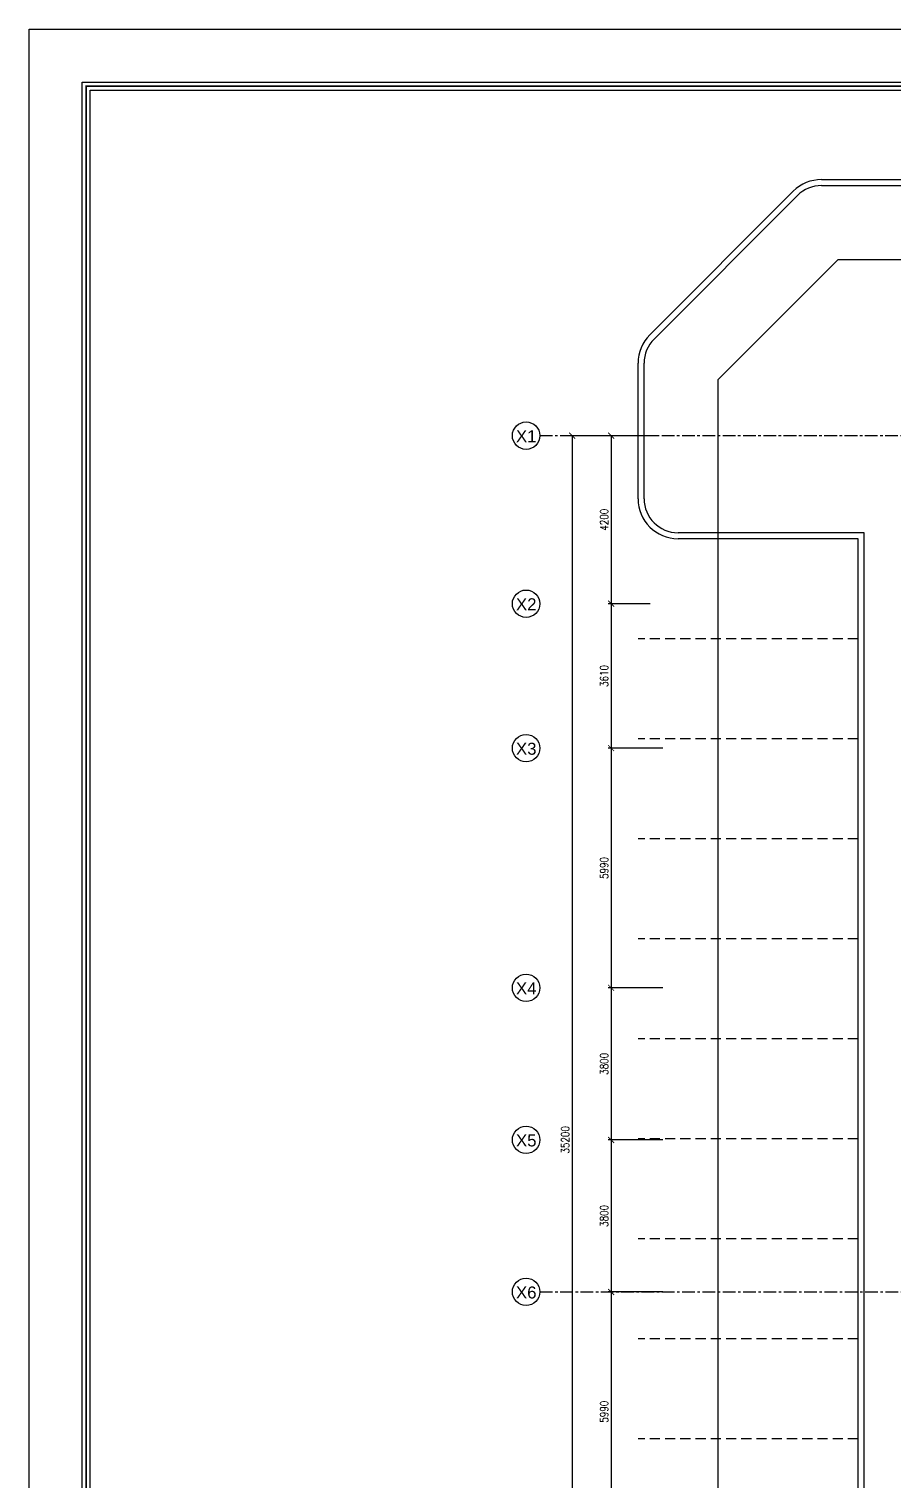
# Model space of a CAD drawing. Header units: millimetres. Extents: x -1288794 to 2153086, y -2701644 to -1335282.
# Drawn here: x 826345 to 847987, y -1500119 to -1463806 of the extents above; entities that cross this region are included whole.
import ezdxf
from ezdxf.enums import TextEntityAlignment as Align

# ---------------------------------------------------------------- set-up
doc = ezdxf.new("R2010")
doc.units = ezdxf.units.MM
doc.header["$LTSCALE"] = 100
doc.header["$PDMODE"] = 34
doc.linetypes.add('CENTER', pattern=[50.8, 31.75, -6.35, 6.35, -6.35])
doc.linetypes.add('DASHED', pattern=[19.05, 12.7, -6.35])
for name, color, linetype in [('A-ANNO-DIMS', 1, 'Continuous'), ('A-ANNO-SYMB', 33, 'Continuous'), ('A-ANNO-TEXT', 8, 'Continuous'), ('A-AREA', 8, 'CENTER'), ('A-GRID', 253, 'CENTER'), ('L-WALK', 8, 'Continuous'), ('LOGO LINE', 7, 'Continuous'), ('LOGO1LINE', 7, 'Continuous')]:
    doc.layers.add(name, color=color, linetype=linetype)
doc.styles.add('ROMANS', font='romans.shx', dxfattribs={"width": 0.8})
doc.styles.add('SANSSERIF', font='sas_____.pfb')
doc.dimstyles.new('100 of DIM2', dxfattribs={"dimscale": 0, "dimtxt": 200, "dimasz": 150, "dimexe": 75, "dimexo": 200, "dimgap": 75, "dimtad": 1, "dimdec": 0, "dimrnd": 5, "dimzin": 0, "dimdsep": 46, "dimtxsty": 'ROMANS', "dimblk": 'ARCHTICK', "dimcen": 100, "dimclrd": 94, "dimclre": 94, "dimclrt": 2, "dimadec": 0, "dimazin": 0, "dimtfac": 1, "dimtdec": 0, "dimtofl": 0, "dimtmove": 2, "dimatfit": 3, "dimldrblk": 'OPEN90', "dimfxl": 75, "dimtolj": 1, "dimtzin": 0, "dimarcsym": 0})

# ---------------------------------------------------------------- blocks, each defined once
blk = doc.blocks.new('_ArchTick')
at = {"color": 0, "linetype": 'ByBlock', "const_width": 0.15}
blk.add_lwpolyline([(-0.5, -0.5), (0.5, 0.5)], dxfattribs=at)
blk = doc.blocks.new('*D535')
at = {"layer": 'A-ANNO-DIMS', "color": 94, "lineweight": -2, "ltscale": 3, "transparency": 16777216}
for p, q in [((842077, -1473969), (839847, -1473969)), ((839922, -1473969), (839922, -1509169)), ((842077, -1509169), (839847, -1509169))]:
    blk.add_line(p, q, dxfattribs=at)
at = {"layer": 'Defpoints', "color": 0, "ltscale": 3, "transparency": 16777216}
for p in [(842277, -1473969), (839922, -1509169), (842277, -1509169)]:
    blk.add_point(p, dxfattribs=at)
at = {"layer": 'A-ANNO-DIMS', "color": 94, "lineweight": -2, "ltscale": 3, "transparency": 16777216, "xscale": 150, "yscale": 150, "zscale": 150}
for p, rotation in [((839922, -1473969), 90), ((839922, -1509169), 270)]:
    blk.add_blockref('_ArchTick', p, dxfattribs=dict(at, rotation=rotation))
at = {"layer": 'A-ANNO-DIMS', "color": 2, "ltscale": 3, "transparency": 16777216, "insert": (839747, -1491569), "char_height": 200, "attachment_point": 5, "rotation": 90, "style": 'ROMANS'}
blk.add_mtext('\\A1;35200', dxfattribs=at)
blk = doc.blocks.new('_Open90')
at = {"color": 0, "linetype": 'ByBlock', "lineweight": -2}
for p, q in [((0, 0), (-1, 0)), ((-0.5, 0.5), (0, 0)), ((0, 0), (-0.5, -0.5))]:
    blk.add_line(p, q, dxfattribs=at)
blk = doc.blocks.new('*D536')
at = {"layer": 'A-ANNO-DIMS', "color": 94, "lineweight": -2, "ltscale": 3, "transparency": 16777216}
for p, q in [((841872, -1473969), (840819, -1473969)), ((840894, -1473969), (840894, -1478169)), ((841872, -1478169), (840819, -1478169))]:
    blk.add_line(p, q, dxfattribs=at)
at = {"layer": 'Defpoints', "color": 0, "ltscale": 3, "transparency": 16777216}
for p in [(842072, -1473969), (840894, -1478169), (842072, -1478169)]:
    blk.add_point(p, dxfattribs=at)
at = {"layer": 'A-ANNO-DIMS', "color": 94, "lineweight": -2, "ltscale": 3, "transparency": 16777216, "xscale": 150, "yscale": 150, "zscale": 150}
for p, rotation in [((840894, -1473969), 90), ((840894, -1478169), 270)]:
    blk.add_blockref('_ArchTick', p, dxfattribs=dict(at, rotation=rotation))
at = {"layer": 'A-ANNO-DIMS', "color": 2, "ltscale": 3, "transparency": 16777216, "insert": (840719, -1476069), "char_height": 200, "attachment_point": 5, "rotation": 90, "style": 'ROMANS'}
blk.add_mtext('\\A1;4200', dxfattribs=at)
blk = doc.blocks.new('*D537')
at = {"layer": 'A-ANNO-DIMS', "color": 94, "lineweight": -2, "ltscale": 3, "transparency": 16777216}
for p, q in [((841872, -1478169), (840819, -1478169)), ((840894, -1478169), (840894, -1481779)), ((842186, -1481779), (840819, -1481779))]:
    blk.add_line(p, q, dxfattribs=at)
at = {"layer": 'Defpoints', "color": 0, "ltscale": 3, "transparency": 16777216}
for p in [(842072, -1478169), (840894, -1481779), (842386, -1481779)]:
    blk.add_point(p, dxfattribs=at)
at = {"layer": 'A-ANNO-DIMS', "color": 94, "lineweight": -2, "ltscale": 3, "transparency": 16777216, "xscale": 150, "yscale": 150, "zscale": 150}
for p, rotation in [((840894, -1478169), 90), ((840894, -1481779), 270)]:
    blk.add_blockref('_ArchTick', p, dxfattribs=dict(at, rotation=rotation))
at = {"layer": 'A-ANNO-DIMS', "color": 2, "ltscale": 3, "transparency": 16777216, "insert": (840719, -1479974), "char_height": 200, "attachment_point": 5, "rotation": 90, "style": 'ROMANS'}
blk.add_mtext('\\A1;3610', dxfattribs=at)
blk = doc.blocks.new('*D538')
at = {"layer": 'A-ANNO-DIMS', "color": 94, "lineweight": -2, "ltscale": 3, "transparency": 16777216}
for p, q in [((842186, -1481779), (840819, -1481779)), ((840894, -1481779), (840894, -1487769)), ((842186, -1487769), (840819, -1487769))]:
    blk.add_line(p, q, dxfattribs=at)
at = {"layer": 'Defpoints', "color": 0, "ltscale": 3, "transparency": 16777216}
for p in [(842386, -1481779), (840894, -1487769), (842386, -1487769)]:
    blk.add_point(p, dxfattribs=at)
at = {"layer": 'A-ANNO-DIMS', "color": 94, "lineweight": -2, "ltscale": 3, "transparency": 16777216, "xscale": 150, "yscale": 150, "zscale": 150}
for p, rotation in [((840894, -1481779), 90), ((840894, -1487769), 270)]:
    blk.add_blockref('_ArchTick', p, dxfattribs=dict(at, rotation=rotation))
at = {"layer": 'A-ANNO-DIMS', "color": 2, "ltscale": 3, "transparency": 16777216, "insert": (840719, -1484774), "char_height": 200, "attachment_point": 5, "rotation": 90, "style": 'ROMANS'}
blk.add_mtext('\\A1;5990', dxfattribs=at)
blk = doc.blocks.new('*D539')
at = {"layer": 'A-ANNO-DIMS', "color": 94, "lineweight": -2, "ltscale": 3, "transparency": 16777216}
for p, q in [((842186, -1487769), (840819, -1487769)), ((840894, -1487769), (840894, -1491569)), ((842186, -1491569), (840819, -1491569))]:
    blk.add_line(p, q, dxfattribs=at)
at = {"layer": 'Defpoints', "color": 0, "ltscale": 3, "transparency": 16777216}
for p in [(842386, -1487769), (840894, -1491569), (842386, -1491569)]:
    blk.add_point(p, dxfattribs=at)
at = {"layer": 'A-ANNO-DIMS', "color": 94, "lineweight": -2, "ltscale": 3, "transparency": 16777216, "xscale": 150, "yscale": 150, "zscale": 150}
for p, rotation in [((840894, -1487769), 90), ((840894, -1491569), 270)]:
    blk.add_blockref('_ArchTick', p, dxfattribs=dict(at, rotation=rotation))
at = {"layer": 'A-ANNO-DIMS', "color": 2, "ltscale": 3, "transparency": 16777216, "insert": (840719, -1489669), "char_height": 200, "attachment_point": 5, "rotation": 90, "style": 'ROMANS'}
blk.add_mtext('\\A1;3800', dxfattribs=at)
blk = doc.blocks.new('*D540')
at = {"layer": 'A-ANNO-DIMS', "color": 94, "lineweight": -2, "ltscale": 3, "transparency": 16777216}
for p, q in [((842186, -1491569), (840819, -1491569)), ((840894, -1491569), (840894, -1495369)), ((842186, -1495369), (840819, -1495369))]:
    blk.add_line(p, q, dxfattribs=at)
at = {"layer": 'Defpoints', "color": 0, "ltscale": 3, "transparency": 16777216}
for p in [(842386, -1491569), (840894, -1495369), (842386, -1495369)]:
    blk.add_point(p, dxfattribs=at)
at = {"layer": 'A-ANNO-DIMS', "color": 94, "lineweight": -2, "ltscale": 3, "transparency": 16777216, "xscale": 150, "yscale": 150, "zscale": 150}
for p, rotation in [((840894, -1491569), 90), ((840894, -1495369), 270)]:
    blk.add_blockref('_ArchTick', p, dxfattribs=dict(at, rotation=rotation))
at = {"layer": 'A-ANNO-DIMS', "color": 2, "ltscale": 3, "transparency": 16777216, "insert": (840719, -1493469), "char_height": 200, "attachment_point": 5, "rotation": 90, "style": 'ROMANS'}
blk.add_mtext('\\A1;3800', dxfattribs=at)
blk = doc.blocks.new('*D541')
at = {"layer": 'A-ANNO-DIMS', "color": 94, "lineweight": -2, "ltscale": 3, "transparency": 16777216}
for p, q in [((842186, -1495369), (840819, -1495369)), ((840894, -1495369), (840894, -1501359)), ((842186, -1501359), (840819, -1501359))]:
    blk.add_line(p, q, dxfattribs=at)
at = {"layer": 'Defpoints', "color": 0, "ltscale": 3, "transparency": 16777216}
for p in [(842386, -1495369), (840894, -1501359), (842386, -1501359)]:
    blk.add_point(p, dxfattribs=at)
at = {"layer": 'A-ANNO-DIMS', "color": 94, "lineweight": -2, "ltscale": 3, "transparency": 16777216, "xscale": 150, "yscale": 150, "zscale": 150}
for p, rotation in [((840894, -1495369), 90), ((840894, -1501359), 270)]:
    blk.add_blockref('_ArchTick', p, dxfattribs=dict(at, rotation=rotation))
at = {"layer": 'A-ANNO-DIMS', "color": 2, "ltscale": 3, "transparency": 16777216, "insert": (840719, -1498364), "char_height": 200, "attachment_point": 5, "rotation": 90, "style": 'ROMANS'}
blk.add_mtext('\\A1;5990', dxfattribs=at)

msp = doc.modelspace()

# ---------------------------------------------------------------- linework, layer by layer
at = {"layer": 'A-ANNO-SYMB', "ltscale": 3}
for centre in [(838767.5, -1473968.6), (838767.5, -1478168.6), (838767.5, -1481778.6), (838767.5, -1487768.6), (838767.5, -1491568.6), (838767.5, -1495368.6)]:
    msp.add_circle(centre, 342.2, dxfattribs=at)
at = {"layer": 'A-AREA', "ltscale": 15}
for p, q in [((843566.9, -1472568.6), (846566.9, -1469568.6)), ((846566.9, -1469568.6), (878666.9, -1469568.6)), ((843566.9, -1512568.6), (843566.9, -1472568.6))]:
    msp.add_line(p, q, dxfattribs=at)
at = {"layer": 'A-GRID', "ltscale": 0.1}
for p, q in [((839109.7, -1473968.6), (882649.2, -1473968.6)), ((839113.5, -1495368.6), (882653.1, -1495368.6))]:
    msp.add_line(p, q, dxfattribs=at)
at = {"layer": 'L-WALK', "ltscale": 15}
for p, q in [((846152.7, -1467568.6), (848566.9, -1467568.6)), ((846152.7, -1467718.6), (848566.9, -1467718.6)), ((841859.8, -1471447.3), (845445.5, -1467861.5)), ((841965.8, -1471553.4), (845551.6, -1467967.6)), ((841566.9, -1475544.7), (841566.9, -1472154.4)), ((841716.9, -1475544.7), (841716.9, -1472154.4)), ((847216.9, -1503893.6), (847216.9, -1476394.7)), ((847066.9, -1503743.6), (847066.9, -1476544.7))]:
    msp.add_line(p, q, dxfattribs=at)
at = {"layer": 'L-WALK', "ltscale": 3}
for p, q in [((847216.9, -1476394.7), (842566.9, -1476394.7)), ((847066.9, -1476544.7), (842566.9, -1476544.7))]:
    msp.add_line(p, q, dxfattribs=at)
at = {"layer": 'L-WALK', "linetype": 'DASHED', "ltscale": 0.2}
for p, q in [((847066.9, -1479044.7), (841566.9, -1479044.7)), ((847066.9, -1481544.7), (841566.9, -1481544.7)), ((847066.9, -1484044.7), (841566.9, -1484044.7)), ((847066.9, -1486544.7), (841566.9, -1486544.7)), ((847066.9, -1489044.7), (841566.9, -1489044.7)), ((847066.9, -1491544.7), (841566.9, -1491544.7)), ((847066.9, -1494044.7), (841566.9, -1494044.7)), ((847066.9, -1496544.7), (841566.9, -1496544.7)), ((847066.9, -1499044.7), (841566.9, -1499044.7))]:
    msp.add_line(p, q, dxfattribs=at)
at = {"layer": 'L-WALK', "ltscale": 15}
for centre, radius, start, end in [((846152.7, -1468568.6), 1000, 90, 135), ((846152.7, -1468568.6), 850, 90, 135), ((842566.9, -1472154.4), 1000, 135, 180), ((842566.9, -1472154.4), 850, 135, 180)]:
    msp.add_arc(centre, radius, start, end, dxfattribs=at)
at = {"layer": 'L-WALK', "ltscale": 3}
for radius in [1000, 850]:
    msp.add_arc((842566.9, -1475544.7), radius, 180, 270, dxfattribs=at)
at = {"layer": 'LOGO LINE'}
msp.add_lwpolyline([(905103, -1519493.9), (826345, -1519493.9), (826345, -1463806.4), (905103, -1463806.4)], close=True, dxfattribs=at)
at = {"layer": 'LOGO1LINE'}
for points in [[(903777.1, -1518168), (827670.9, -1518168), (827670.9, -1465132.3), (903777.1, -1465132.3)], [(893468.4, -1517969.1), (827869.8, -1517969.1), (827869.8, -1465331.1), (893468.4, -1465331.1)]]:
    msp.add_lwpolyline(points, close=True, dxfattribs=at)
at = {"layer": 'LOGO1LINE', "const_width": 39.8}
msp.add_lwpolyline([(903677.7, -1518068.5), (827770.3, -1518068.5), (827770.3, -1465231.7), (903677.7, -1465231.7)], close=True, dxfattribs=at)

# ---------------------------------------------------------------- texts
at = {"layer": 'A-ANNO-TEXT', "style": 'SANSSERIF'}
for s, p in [('X1', (838772.1, -1474133.2)), ('X2', (838772.1, -1478333.2)), ('X3', (838772.1, -1481943.2)), ('X4', (838772.1, -1487933.2)), ('X5', (838772.1, -1491733.2)), ('X6', (838772.1, -1495533.2))]:
    msp.add_text(s, height=300, dxfattribs=at).set_placement(p, align=Align.CENTER)

# ---------------------------------------------------------------- dimensions: what is measured, and where the dimension line sits
at = {"layer": 'A-ANNO-DIMS', "ltscale": 3}
for base, p1, p2, picture, middle in [((839921.7, -1509168.6), (842276.8, -1473968.6), (842276.8, -1509168.6), '*D535', (839746.7, -1491568.6)), ((840894.1, -1478168.6), (842071.7, -1473968.6), (842071.7, -1478168.6), '*D536', (840719.1, -1476068.6)), ((840894.1, -1481778.6), (842071.7, -1478168.6), (842385.7, -1481778.6), '*D537', (840719.1, -1479973.6)), ((840894.1, -1487768.6), (842385.7, -1481778.6), (842385.7, -1487768.6), '*D538', (840719.1, -1484773.6)), ((840894.1, -1491568.6), (842385.7, -1487768.6), (842385.7, -1491568.6), '*D539', (840719.1, -1489668.6)), ((840894.1, -1495368.6), (842385.7, -1491568.6), (842385.7, -1495368.6), '*D540', (840719.1, -1493468.6)), ((840894.1, -1501358.6), (842385.7, -1495368.6), (842385.7, -1501358.6), '*D541', (840719.1, -1498363.6))]:
    dim = msp.add_linear_dim(base=base, p1=p1, p2=p2, angle=90, dimstyle='100 of DIM2', override={"dimscale": 1}, dxfattribs=at)
    dim.commit()
    dim.dimension.update_dxf_attribs({"geometry": picture, "text_midpoint": middle})

doc.saveas('drawing.dxf')
